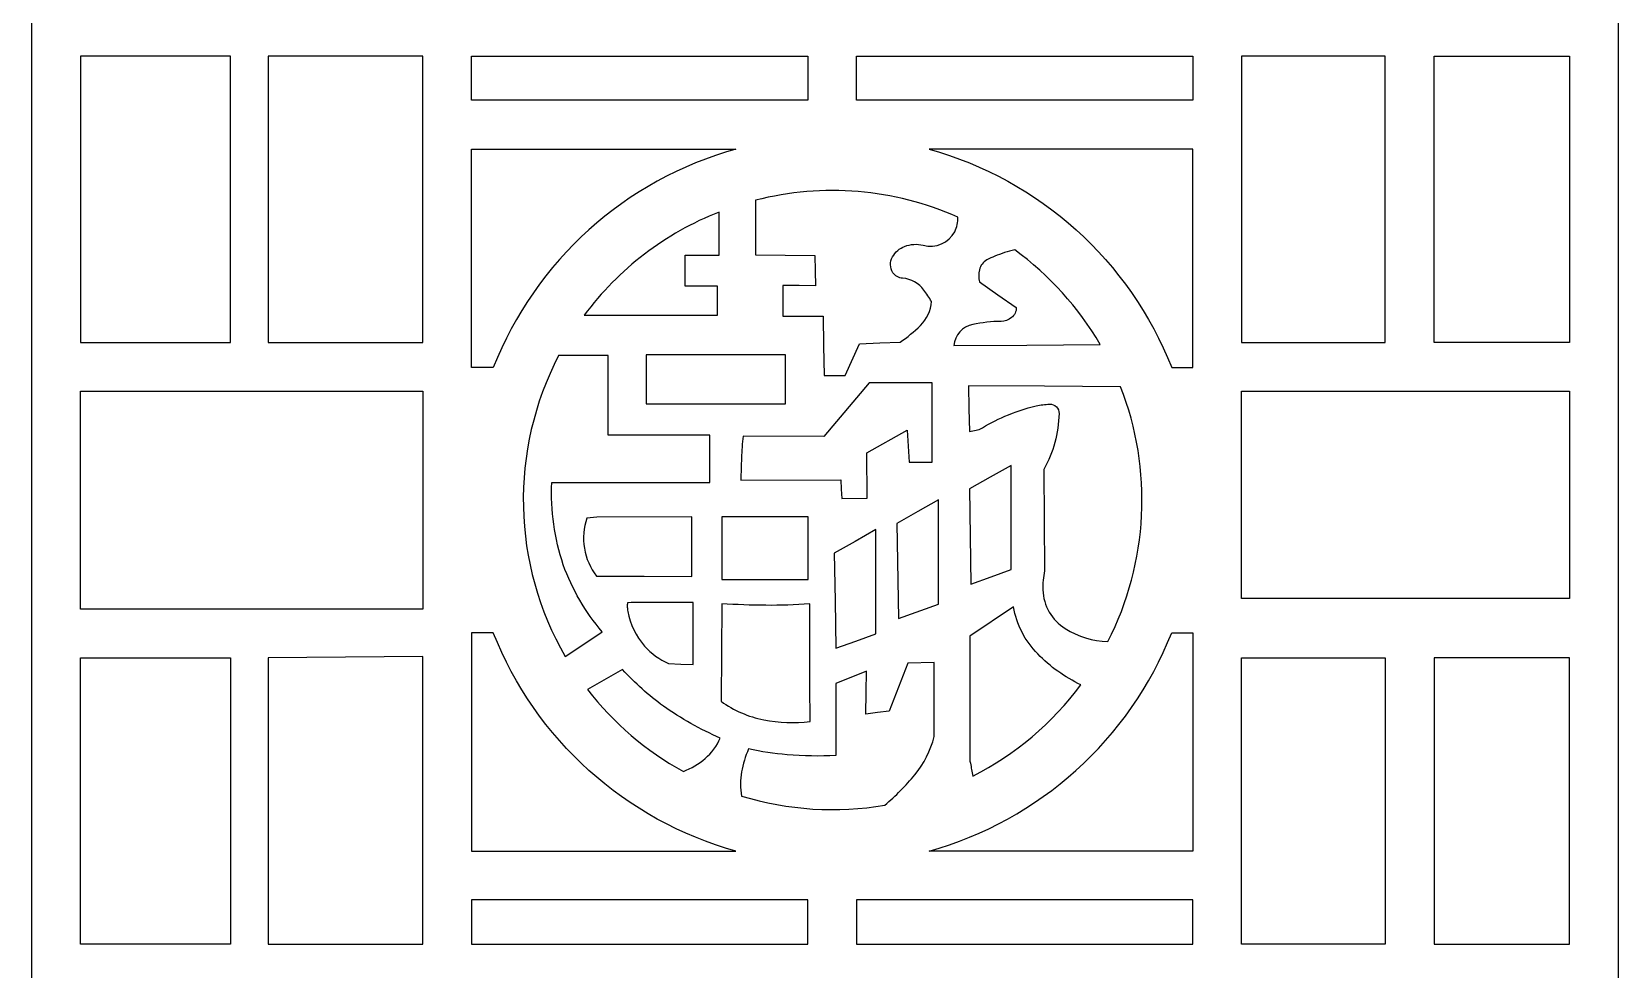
# Model space of a CAD drawing. Header units: centimetres. Extents: x 19.4 to 27, y -9 to 9.
# Drawn here: x 19.44 to 26.98, y -2.23 to 2.23 of the extents above; entities that cross this region are included whole.
import ezdxf

# ---------------------------------------------------------------- set-up
doc = ezdxf.new("R2010")
doc.units = ezdxf.units.CM
doc.header["$MEASUREMENT"] = 0
doc.layers.add('layer 1', color=7, linetype='Continuous')

msp = doc.modelspace()

# ---------------------------------------------------------------- linework, layer by layer
at = {"layer": 'layer 1', "color": 250}
for points, knots in [([(26.97801, 9.00077), (26.97801, 9.00077), (19.43596, 9.00077), (19.43596, 9.00077), (19.43596, 9.00077), (19.43596, 9.00077), (19.43596, -9.0002), (19.43596, -9.0002), (19.43596, -9.0002), (19.43596, -9.0002), (26.97801, -9.0002), (26.97801, -9.0002), (26.97801, -9.0002), (26.97801, -9.0002), (26.97801, 9.00077), (26.97801, 9.00077)], [0, 0, 0, 0, 0.2, 0.2, 0.2, 0.2, 0.4, 0.4, 0.4, 0.4, 0.6, 0.6, 0.6, 0.6, 1, 1, 1, 1]), ([(19.66811, 0.75045), (19.66811, 0.75045), (19.66811, 2.11152), (19.66811, 2.11152), (19.66811, 2.11152), (19.66811, 2.11152), (20.38019, 2.11152), (20.38019, 2.11152), (20.38019, 2.11152), (20.38019, 2.11152), (20.38019, 0.75045), (20.38019, 0.75045), (20.38019, 0.75045), (20.38019, 0.75045), (19.66811, 0.75045), (19.66811, 0.75045)], [0, 0, 0, 0, 0.2, 0.2, 0.2, 0.2, 0.4, 0.4, 0.4, 0.4, 0.6, 0.6, 0.6, 0.6, 1, 1, 1, 1]), ([(21.29516, 0.75045), (21.29516, 0.75045), (20.55972, 0.75045), (20.55972, 0.75045), (20.55972, 0.75045), (20.55972, 0.75045), (20.55972, 2.11152), (20.55972, 2.11152), (20.55972, 2.11152), (20.55972, 2.11152), (21.29516, 2.11152), (21.29516, 2.11152), (21.29516, 2.11152), (21.29516, 2.11152), (21.29516, 0.75045), (21.29516, 0.75045)], [0, 0, 0, 0, 0.2, 0.2, 0.2, 0.2, 0.4, 0.4, 0.4, 0.4, 0.6, 0.6, 0.6, 0.6, 1, 1, 1, 1]), ([(21.52731, 2.11152), (21.52731, 2.11152), (21.52731, 1.90194), (21.52731, 1.90194), (21.52731, 1.90194), (21.52731, 1.90194), (23.12508, 1.90194), (23.12508, 1.90194), (23.12508, 1.90194), (23.12508, 1.90194), (23.12508, 2.11152), (23.12508, 2.11152), (23.12508, 2.11152), (23.12508, 2.11152), (21.52731, 2.11152), (21.52731, 2.11152)], [0, 0, 0, 0, 0.2, 0.2, 0.2, 0.2, 0.4, 0.4, 0.4, 0.4, 0.6, 0.6, 0.6, 0.6, 1, 1, 1, 1]), ([(24.95501, 2.11152), (24.95501, 2.11152), (23.35723, 2.11152), (23.35723, 2.11152), (23.35723, 2.11152), (23.35723, 2.11152), (23.35723, 1.90194), (23.35723, 1.90194), (23.35723, 1.90194), (23.35723, 1.90194), (24.95501, 1.90194), (24.95501, 1.90194), (24.95501, 1.90194), (24.95501, 1.90194), (24.95501, 2.11152), (24.95501, 2.11152)], [0, 0, 0, 0, 0.2, 0.2, 0.2, 0.2, 0.4, 0.4, 0.4, 0.4, 0.6, 0.6, 0.6, 0.6, 1, 1, 1, 1]), ([(25.18717, 0.75045), (25.18717, 0.75045), (25.18717, 2.11152), (25.18717, 2.11152), (25.18717, 2.11152), (25.18717, 2.11152), (25.86997, 2.11152), (25.86997, 2.11152), (25.86997, 2.11152), (25.86997, 2.11152), (25.86997, 0.75045), (25.86997, 0.75045), (25.86997, 0.75045), (25.86997, 0.75045), (25.18717, 0.75045), (25.18717, 0.75045)], [0, 0, 0, 0, 0.2, 0.2, 0.2, 0.2, 0.4, 0.4, 0.4, 0.4, 0.6, 0.6, 0.6, 0.6, 1, 1, 1, 1]), ([(26.74586, 0.75045), (26.74586, 0.75045), (26.74586, 2.11152), (26.74586, 2.11152), (26.74586, 2.11152), (26.74586, 2.11152), (26.10213, 2.11152), (26.10213, 2.11152), (26.10213, 2.11152), (26.10213, 2.11152), (26.10213, 0.75045), (26.10213, 0.75045), (26.10213, 0.75045), (26.10213, 0.75045), (26.74586, 0.75045), (26.74586, 0.75045)], [0, 0, 0, 0, 0.2, 0.2, 0.2, 0.2, 0.4, 0.4, 0.4, 0.4, 0.6, 0.6, 0.6, 0.6, 1, 1, 1, 1]), ([(22.78356, 1.66979), (22.78356, 1.66979), (21.52731, 1.66979), (21.52731, 1.66979), (21.52731, 1.66979), (21.52731, 1.66979), (21.52731, 0.63081), (21.52731, 0.63081), (21.52731, 0.63081), (21.52731, 0.63081), (21.62999, 0.63081), (21.62999, 0.63081), (21.62999, 0.63081), (21.83072, 1.13836), (22.25789, 1.5229), (22.78356, 1.66979)], [0, 0, 0, 0, 0.2, 0.2, 0.2, 0.2, 0.4, 0.4, 0.4, 0.4, 0.6, 0.6, 0.6, 0.6, 1, 1, 1, 1]), ([(24.95501, 1.66979), (24.95501, 1.66979), (24.95501, 0.63081), (24.95501, 0.63081), (24.95501, 0.63081), (24.95501, 0.63081), (24.85512, 0.63081), (24.85512, 0.63081), (24.85512, 0.63081), (24.65411, 1.13861), (24.2276, 1.52297), (23.70156, 1.66979), (23.70156, 1.66979), (23.70156, 1.66979), (24.95501, 1.66979), (24.95501, 1.66979)], [0, 0, 0, 0, 0.2, 0.2, 0.2, 0.2, 0.4, 0.4, 0.4, 0.4, 0.6, 0.6, 0.6, 0.6, 1, 1, 1, 1]), ([(23.83843, 1.34626), (23.83877, 1.3343), (23.83789, 1.32234), (23.83578, 1.31056), (23.83578, 1.31056), (23.83366, 1.29875), (23.82974, 1.28733), (23.82414, 1.27671), (23.82414, 1.27671), (23.79494, 1.22331), (23.73308, 1.19662), (23.67417, 1.21192), (23.67417, 1.21192), (23.64483, 1.21955), (23.61384, 1.21777), (23.58557, 1.20683), (23.58557, 1.20683), (23.5615, 1.19711), (23.54134, 1.17969), (23.52826, 1.15727), (23.52826, 1.15727), (23.5145, 1.13368), (23.51522, 1.10438), (23.53015, 1.08152), (23.53015, 1.08152), (23.54028, 1.066), (23.55717, 1.05621), (23.57569, 1.05516), (23.57569, 1.05516), (23.61633, 1.05285), (23.65376, 1.03224), (23.67746, 0.99915), (23.67746, 0.99915), (23.6902, 0.98135), (23.70216, 0.963), (23.71329, 0.94415), (23.71329, 0.94415), (23.70973, 0.9013), (23.69102, 0.86109), (23.66057, 0.83073), (23.66057, 0.83073), (23.63097, 0.80124), (23.59858, 0.77466), (23.56388, 0.75138), (23.56388, 0.75138), (23.56388, 0.75138), (23.4675, 0.74777), (23.4675, 0.74777), (23.4675, 0.74777), (23.4675, 0.74777), (23.3711, 0.74415), (23.3711, 0.74415), (23.3711, 0.74415), (23.3711, 0.74415), (23.30363, 0.59233), (23.30363, 0.59233), (23.30363, 0.59233), (23.30363, 0.59233), (23.25302, 0.59233), (23.25302, 0.59233), (23.25302, 0.59233), (23.25302, 0.59233), (23.20241, 0.59233), (23.20241, 0.59233), (23.20241, 0.59233), (23.20241, 0.59233), (23.2, 0.7333), (23.2, 0.7333), (23.2, 0.7333), (23.2, 0.7333), (23.1976, 0.87428), (23.1976, 0.87428), (23.1976, 0.87428), (23.1976, 0.87428), (23.10241, 0.87428), (23.10241, 0.87428), (23.10241, 0.87428), (23.10241, 0.87428), (23.00722, 0.87428), (23.00722, 0.87428), (23.00722, 0.87428), (23.00722, 0.87428), (23.00722, 0.94778), (23.00722, 0.94778), (23.00722, 0.94778), (23.00722, 0.94778), (23.00722, 1.02127), (23.00722, 1.02127), (23.00722, 1.02127), (23.00722, 1.02127), (23.08434, 1.02007), (23.08434, 1.02007), (23.08434, 1.02007), (23.08434, 1.02007), (23.16144, 1.01887), (23.16144, 1.01887), (23.16144, 1.01887), (23.16144, 1.01887), (23.16024, 1.09116), (23.16024, 1.09116), (23.16024, 1.09116), (23.16024, 1.09116), (23.15904, 1.16346), (23.15904, 1.16346), (23.15904, 1.16346), (23.15904, 1.16346), (23.01806, 1.16466), (23.01806, 1.16466), (23.01806, 1.16466), (23.01806, 1.16466), (22.87709, 1.16586), (22.87709, 1.16586), (22.87709, 1.16586), (22.87709, 1.16586), (22.87709, 1.29601), (22.87709, 1.29601), (22.87709, 1.29601), (22.87709, 1.29601), (22.87709, 1.42617), (22.87709, 1.42617), (22.87709, 1.42617), (23.19734, 1.50829), (23.53611, 1.48008), (23.83843, 1.34626)], [0, 0, 0, 0, 0.03125, 0.03125, 0.03125, 0.03125, 0.0625, 0.0625, 0.0625, 0.0625, 0.09375, 0.09375, 0.09375, 0.09375, 0.125, 0.125, 0.125, 0.125, 0.15625, 0.15625, 0.15625, 0.15625, 0.1875, 0.1875, 0.1875, 0.1875, 0.21875, 0.21875, 0.21875, 0.21875, 0.25, 0.25, 0.25, 0.25, 0.28125, 0.28125, 0.28125, 0.28125, 0.3125, 0.3125, 0.3125, 0.3125, 0.34375, 0.34375, 0.34375, 0.34375, 0.375, 0.375, 0.375, 0.375, 0.40625, 0.40625, 0.40625, 0.40625, 0.4375, 0.4375, 0.4375, 0.4375, 0.46875, 0.46875, 0.46875, 0.46875, 0.5, 0.5, 0.5, 0.5, 0.53125, 0.53125, 0.53125, 0.53125, 0.5625, 0.5625, 0.5625, 0.5625, 0.59375, 0.59375, 0.59375, 0.59375, 0.625, 0.625, 0.625, 0.625, 0.65625, 0.65625, 0.65625, 0.65625, 0.6875, 0.6875, 0.6875, 0.6875, 0.71875, 0.71875, 0.71875, 0.71875, 0.75, 0.75, 0.75, 0.75, 0.78125, 0.78125, 0.78125, 0.78125, 0.8125, 0.8125, 0.8125, 0.8125, 0.84375, 0.84375, 0.84375, 0.84375, 0.875, 0.875, 0.875, 0.875, 0.90625, 0.90625, 0.90625, 0.90625, 0.9375, 0.9375, 0.9375, 0.9375, 1, 1, 1, 1]), ([(22.06189, 0.87935), (22.22579, 1.09951), (22.44814, 1.2695), (22.70355, 1.37003), (22.70355, 1.37003), (22.70355, 1.37003), (22.70355, 1.16569), (22.70355, 1.16569), (22.70355, 1.16569), (22.70355, 1.16569), (22.54147, 1.16569), (22.54147, 1.16569), (22.54147, 1.16569), (22.54147, 1.16569), (22.54147, 1.01711), (22.54147, 1.01711), (22.54147, 1.01711), (22.54147, 1.01711), (22.69544, 1.01711), (22.69544, 1.01711), (22.69544, 1.01711), (22.69544, 1.01711), (22.69544, 0.87935), (22.69544, 0.87935), (22.69544, 0.87935), (22.69544, 0.87935), (22.06189, 0.87935), (22.06189, 0.87935)], [0, 0, 0, 0, 0.125, 0.125, 0.125, 0.125, 0.25, 0.25, 0.25, 0.25, 0.375, 0.375, 0.375, 0.375, 0.5, 0.5, 0.5, 0.5, 0.625, 0.625, 0.625, 0.625, 0.75, 0.75, 0.75, 0.75, 1, 1, 1, 1]), ([(24.51501, 0.74027), (24.51501, 0.74027), (24.16721, 0.73768), (24.16721, 0.73768), (24.16721, 0.73768), (24.16721, 0.73768), (23.8194, 0.73508), (23.8194, 0.73508), (23.8194, 0.73508), (23.82355, 0.78496), (23.86031, 0.82607), (23.90939, 0.83584), (23.90939, 0.83584), (23.95365, 0.84462), (23.99861, 0.84943), (24.04372, 0.85021), (24.04372, 0.85021), (24.0618, 0.85052), (24.07928, 0.85672), (24.09351, 0.86788), (24.09351, 0.86788), (24.10811, 0.87935), (24.1166, 0.89689), (24.11649, 0.91546), (24.11649, 0.91546), (24.11649, 0.91546), (24.02896, 0.97647), (24.02896, 0.97647), (24.02896, 0.97647), (24.02896, 0.97647), (23.94142, 1.03748), (23.94142, 1.03748), (23.94142, 1.03748), (23.93676, 1.05668), (23.93671, 1.07672), (23.94125, 1.09595), (23.94125, 1.09595), (23.94593, 1.11579), (23.9589, 1.13269), (23.97686, 1.14233), (23.97686, 1.14233), (23.98891, 1.14881), (24.00129, 1.15465), (24.01394, 1.15982), (24.01394, 1.15982), (24.04476, 1.17246), (24.07653, 1.18264), (24.10894, 1.1903), (24.10894, 1.1903), (24.27403, 1.07011), (24.41235, 0.9168), (24.51501, 0.74027)], [0, 0, 0, 0, 0.0714286, 0.0714286, 0.0714286, 0.0714286, 0.1428571, 0.1428571, 0.1428571, 0.1428571, 0.2142857, 0.2142857, 0.2142857, 0.2142857, 0.2857143, 0.2857143, 0.2857143, 0.2857143, 0.3571429, 0.3571429, 0.3571429, 0.3571429, 0.4285714, 0.4285714, 0.4285714, 0.4285714, 0.5, 0.5, 0.5, 0.5, 0.5714286, 0.5714286, 0.5714286, 0.5714286, 0.6428571, 0.6428571, 0.6428571, 0.6428571, 0.7142857, 0.7142857, 0.7142857, 0.7142857, 0.7857143, 0.7857143, 0.7857143, 0.7857143, 0.8571429, 0.8571429, 0.8571429, 0.8571429, 1, 1, 1, 1]), ([(21.90788, 0.0834), (21.90251, -0.04915), (21.92109, -0.18155), (21.96277, -0.30749), (21.96277, -0.30749), (22.00484, -0.42396), (22.06757, -0.53186), (22.148, -0.62604), (22.148, -0.62604), (22.148, -0.62604), (22.06026, -0.68494), (22.06026, -0.68494), (22.06026, -0.68494), (22.06026, -0.68494), (21.97252, -0.74385), (21.97252, -0.74385), (21.97252, -0.74385), (21.71785, -0.30373), (21.70608, 0.23652), (21.94087, 0.68755), (21.94087, 0.68755), (21.94087, 0.68755), (22.1768, 0.68755), (22.1768, 0.68755), (22.1768, 0.68755), (22.1768, 0.68755), (22.1768, 0.30858), (22.1768, 0.30858), (22.1768, 0.30858), (22.1768, 0.30858), (22.65974, 0.30858), (22.65974, 0.30858), (22.65974, 0.30858), (22.65974, 0.30858), (22.65974, 0.0834), (22.65974, 0.0834), (22.65974, 0.0834), (22.65974, 0.0834), (21.90788, 0.0834), (21.90788, 0.0834)], [0, 0, 0, 0, 0.0909091, 0.0909091, 0.0909091, 0.0909091, 0.1818182, 0.1818182, 0.1818182, 0.1818182, 0.2727273, 0.2727273, 0.2727273, 0.2727273, 0.3636364, 0.3636364, 0.3636364, 0.3636364, 0.4545455, 0.4545455, 0.4545455, 0.4545455, 0.5454545, 0.5454545, 0.5454545, 0.5454545, 0.6363636, 0.6363636, 0.6363636, 0.6363636, 0.7272727, 0.7272727, 0.7272727, 0.7272727, 0.8181818, 0.8181818, 0.8181818, 0.8181818, 1, 1, 1, 1]), ([(22.3567, 0.69163), (22.3567, 0.69163), (23.0186, 0.69163), (23.0186, 0.69163), (23.0186, 0.69163), (23.0186, 0.69163), (23.0186, 0.45818), (23.0186, 0.45818), (23.0186, 0.45818), (23.0186, 0.45818), (22.3567, 0.45818), (22.3567, 0.45818), (22.3567, 0.45818), (22.3567, 0.45818), (22.3567, 0.69163), (22.3567, 0.69163)], [0, 0, 0, 0, 0.2, 0.2, 0.2, 0.2, 0.4, 0.4, 0.4, 0.4, 0.6, 0.6, 0.6, 0.6, 1, 1, 1, 1]), ([(22.81803, 0.30491), (22.81803, 0.30491), (23.20137, 0.30304), (23.20137, 0.30304), (23.20137, 0.30304), (23.20137, 0.30304), (23.4169, 0.55861), (23.4169, 0.55861), (23.4169, 0.55861), (23.4169, 0.55861), (23.56661, 0.55861), (23.56661, 0.55861), (23.56661, 0.55861), (23.56661, 0.55861), (23.71633, 0.55861), (23.71633, 0.55861), (23.71633, 0.55861), (23.71633, 0.55861), (23.71633, 0.36979), (23.71633, 0.36979), (23.71633, 0.36979), (23.71633, 0.36979), (23.71633, 0.18097), (23.71633, 0.18097), (23.71633, 0.18097), (23.71633, 0.18097), (23.66198, 0.18097), (23.66198, 0.18097), (23.66198, 0.18097), (23.66198, 0.18097), (23.60762, 0.18097), (23.60762, 0.18097), (23.60762, 0.18097), (23.60762, 0.18097), (23.59808, 0.33355), (23.59808, 0.33355), (23.59808, 0.33355), (23.59808, 0.33355), (23.40545, 0.22484), (23.40545, 0.22484), (23.40545, 0.22484), (23.40545, 0.22484), (23.40735, 0.00932), (23.40735, 0.00932), (23.40735, 0.00932), (23.40735, 0.00932), (23.2872, 0.00742), (23.2872, 0.00742), (23.2872, 0.00742), (23.2872, 0.00742), (23.28434, 0.05224), (23.28434, 0.05224), (23.28434, 0.05224), (23.28434, 0.05224), (23.28148, 0.09706), (23.28148, 0.09706), (23.28148, 0.09706), (23.28148, 0.09706), (22.80658, 0.09516), (22.80658, 0.09516), (22.80658, 0.09516), (22.8079, 0.13015), (22.80904, 0.16515), (22.81001, 0.20016), (22.81001, 0.20016), (22.81097, 0.23518), (22.81365, 0.27015), (22.81803, 0.30491)], [0, 0, 0, 0, 0.0555556, 0.0555556, 0.0555556, 0.0555556, 0.1111111, 0.1111111, 0.1111111, 0.1111111, 0.1666667, 0.1666667, 0.1666667, 0.1666667, 0.2222222, 0.2222222, 0.2222222, 0.2222222, 0.2777778, 0.2777778, 0.2777778, 0.2777778, 0.3333333, 0.3333333, 0.3333333, 0.3333333, 0.3888889, 0.3888889, 0.3888889, 0.3888889, 0.4444444, 0.4444444, 0.4444444, 0.4444444, 0.5, 0.5, 0.5, 0.5, 0.5555556, 0.5555556, 0.5555556, 0.5555556, 0.6111111, 0.6111111, 0.6111111, 0.6111111, 0.6666667, 0.6666667, 0.6666667, 0.6666667, 0.7222222, 0.7222222, 0.7222222, 0.7222222, 0.7777778, 0.7777778, 0.7777778, 0.7777778, 0.8333333, 0.8333333, 0.8333333, 0.8333333, 0.8888889, 0.8888889, 0.8888889, 0.8888889, 1, 1, 1, 1]), ([(24.61224, 0.53946), (24.76646, 0.14541), (24.74427, -0.29616), (24.55159, -0.67289), (24.55159, -0.67289), (24.47971, -0.67023), (24.40976, -0.64873), (24.34877, -0.61058), (24.34877, -0.61058), (24.28514, -0.57078), (24.24531, -0.50198), (24.24243, -0.42698), (24.24243, -0.42698), (24.24125, -0.39631), (24.24417, -0.36561), (24.25111, -0.3357), (24.25111, -0.3357), (24.25111, -0.3357), (24.24886, -0.09464), (24.24886, -0.09464), (24.24886, -0.09464), (24.24886, -0.09464), (24.2466, 0.14643), (24.2466, 0.14643), (24.2466, 0.14643), (24.27028, 0.18633), (24.28821, 0.22937), (24.29986, 0.27428), (24.29986, 0.27428), (24.31148, 0.31911), (24.31817, 0.36506), (24.3198, 0.41133), (24.3198, 0.41133), (24.32022, 0.42353), (24.31554, 0.43534), (24.30686, 0.44392), (24.30686, 0.44392), (24.2982, 0.4525), (24.28641, 0.45708), (24.27422, 0.45653), (24.27422, 0.45653), (24.2528, 0.4556), (24.23151, 0.45285), (24.21055, 0.44833), (24.21055, 0.44833), (24.15954, 0.43651), (24.10976, 0.41992), (24.06186, 0.39876), (24.06186, 0.39876), (24.02003, 0.38028), (23.9794, 0.35922), (23.9402, 0.33568), (23.9402, 0.33568), (23.9402, 0.33568), (23.91694, 0.33113), (23.91694, 0.33113), (23.91694, 0.33113), (23.91694, 0.33113), (23.89367, 0.32658), (23.89367, 0.32658), (23.89367, 0.32658), (23.89367, 0.32658), (23.89102, 0.43534), (23.89102, 0.43534), (23.89102, 0.43534), (23.89102, 0.43534), (23.88837, 0.5441), (23.88837, 0.5441), (23.88837, 0.5441), (23.88837, 0.5441), (24.2503, 0.54178), (24.2503, 0.54178), (24.2503, 0.54178), (24.2503, 0.54178), (24.61224, 0.53946), (24.61224, 0.53946)], [0, 0, 0, 0, 0.05, 0.05, 0.05, 0.05, 0.1, 0.1, 0.1, 0.1, 0.15, 0.15, 0.15, 0.15, 0.2, 0.2, 0.2, 0.2, 0.25, 0.25, 0.25, 0.25, 0.3, 0.3, 0.3, 0.3, 0.35, 0.35, 0.35, 0.35, 0.4, 0.4, 0.4, 0.4, 0.45, 0.45, 0.45, 0.45, 0.5, 0.5, 0.5, 0.5, 0.55, 0.55, 0.55, 0.55, 0.6, 0.6, 0.6, 0.6, 0.65, 0.65, 0.65, 0.65, 0.7, 0.7, 0.7, 0.7, 0.75, 0.75, 0.75, 0.75, 0.8, 0.8, 0.8, 0.8, 0.85, 0.85, 0.85, 0.85, 0.9, 0.9, 0.9, 0.9, 1, 1, 1, 1]), ([(21.29516, -0.51772), (21.29516, -0.51772), (21.29516, 0.51829), (21.29516, 0.51829), (21.29516, 0.51829), (21.29516, 0.51829), (19.66811, 0.51829), (19.66811, 0.51829), (19.66811, 0.51829), (19.66811, 0.51829), (19.66811, -0.51771), (19.66811, -0.51771), (19.66811, -0.51771), (19.66811, -0.51771), (21.29516, -0.51772), (21.29516, -0.51772)], [0, 0, 0, 0, 0.2, 0.2, 0.2, 0.2, 0.4, 0.4, 0.4, 0.4, 0.6, 0.6, 0.6, 0.6, 1, 1, 1, 1]), ([(26.74586, 0.51829), (26.74586, 0.51829), (25.18717, 0.51829), (25.18717, 0.51829), (25.18717, 0.51829), (25.18717, 0.51829), (25.18717, -0.46742), (25.18717, -0.46742), (25.18717, -0.46742), (25.18717, -0.46742), (26.74586, -0.46742), (26.74586, -0.46742), (26.74586, -0.46742), (26.74586, -0.46742), (26.74586, 0.51829), (26.74586, 0.51829)], [0, 0, 0, 0, 0.2, 0.2, 0.2, 0.2, 0.4, 0.4, 0.4, 0.4, 0.6, 0.6, 0.6, 0.6, 1, 1, 1, 1]), ([(23.89355, 0.05318), (23.89355, 0.05318), (23.99251, 0.10937), (23.99251, 0.10937), (23.99251, 0.10937), (23.99251, 0.10937), (24.09146, 0.16556), (24.09146, 0.16556), (24.09146, 0.16556), (24.09146, 0.16556), (24.09146, -0.08244), (24.09146, -0.08244), (24.09146, -0.08244), (24.09146, -0.08244), (24.09146, -0.33043), (24.09146, -0.33043), (24.09146, -0.33043), (24.09146, -0.33043), (23.99617, -0.36464), (23.99617, -0.36464), (23.99617, -0.36464), (23.99617, -0.36464), (23.90088, -0.39884), (23.90088, -0.39884), (23.90088, -0.39884), (23.90088, -0.39884), (23.89722, -0.17284), (23.89722, -0.17284), (23.89722, -0.17284), (23.89722, -0.17284), (23.89355, 0.05318), (23.89355, 0.05318)], [0, 0, 0, 0, 0.1111111, 0.1111111, 0.1111111, 0.1111111, 0.2222222, 0.2222222, 0.2222222, 0.2222222, 0.3333333, 0.3333333, 0.3333333, 0.3333333, 0.4444444, 0.4444444, 0.4444444, 0.4444444, 0.5555556, 0.5555556, 0.5555556, 0.5555556, 0.6666667, 0.6666667, 0.6666667, 0.6666667, 0.7777778, 0.7777778, 0.7777778, 0.7777778, 1, 1, 1, 1]), ([(23.54904, -0.11053), (23.54904, -0.11053), (23.648, -0.05433), (23.648, -0.05433), (23.648, -0.05433), (23.648, -0.05433), (23.74695, 0.00186), (23.74695, 0.00186), (23.74695, 0.00186), (23.74695, 0.00186), (23.74695, -0.24614), (23.74695, -0.24614), (23.74695, -0.24614), (23.74695, -0.24614), (23.74695, -0.49413), (23.74695, -0.49413), (23.74695, -0.49413), (23.74695, -0.49413), (23.55637, -0.56255), (23.55637, -0.56255), (23.55637, -0.56255), (23.55637, -0.56255), (23.54904, -0.11053), (23.54904, -0.11053)], [0, 0, 0, 0, 0.1428571, 0.1428571, 0.1428571, 0.1428571, 0.2857143, 0.2857143, 0.2857143, 0.2857143, 0.4285714, 0.4285714, 0.4285714, 0.4285714, 0.5714286, 0.5714286, 0.5714286, 0.5714286, 0.7142857, 0.7142857, 0.7142857, 0.7142857, 1, 1, 1, 1]), ([(22.12298, -0.08125), (22.12298, -0.08125), (22.57374, -0.07934), (22.57374, -0.07934), (22.57374, -0.07934), (22.57374, -0.07934), (22.57374, -0.22103), (22.57374, -0.22103), (22.57374, -0.22103), (22.57374, -0.22103), (22.57374, -0.36273), (22.57374, -0.36273), (22.57374, -0.36273), (22.57374, -0.36273), (22.34741, -0.36178), (22.34741, -0.36178), (22.34741, -0.36178), (22.34741, -0.36178), (22.12107, -0.36083), (22.12107, -0.36083), (22.12107, -0.36083), (22.09102, -0.32234), (22.07103, -0.27694), (22.06293, -0.22878), (22.06293, -0.22878), (22.05482, -0.18059), (22.05913, -0.13111), (22.07542, -0.08505), (22.07542, -0.08505), (22.07542, -0.08505), (22.12298, -0.08125), (22.12298, -0.08125)], [0, 0, 0, 0, 0.1111111, 0.1111111, 0.1111111, 0.1111111, 0.2222222, 0.2222222, 0.2222222, 0.2222222, 0.3333333, 0.3333333, 0.3333333, 0.3333333, 0.4444444, 0.4444444, 0.4444444, 0.4444444, 0.5555556, 0.5555556, 0.5555556, 0.5555556, 0.6666667, 0.6666667, 0.6666667, 0.6666667, 0.7777778, 0.7777778, 0.7777778, 0.7777778, 1, 1, 1, 1]), ([(23.12745, -0.37786), (23.12745, -0.37786), (22.71666, -0.37786), (22.71666, -0.37786), (22.71666, -0.37786), (22.71666, -0.37786), (22.71666, -0.07882), (22.71666, -0.07882), (22.71666, -0.07882), (22.71666, -0.07882), (23.12745, -0.07882), (23.12745, -0.07882), (23.12745, -0.07882), (23.12745, -0.07882), (23.12745, -0.37786), (23.12745, -0.37786)], [0, 0, 0, 0, 0.2, 0.2, 0.2, 0.2, 0.4, 0.4, 0.4, 0.4, 0.6, 0.6, 0.6, 0.6, 1, 1, 1, 1]), ([(23.25096, -0.25224), (23.25096, -0.25224), (23.34992, -0.19605), (23.34992, -0.19605), (23.34992, -0.19605), (23.34992, -0.19605), (23.44887, -0.13985), (23.44887, -0.13985), (23.44887, -0.13985), (23.44887, -0.13985), (23.44887, -0.38785), (23.44887, -0.38785), (23.44887, -0.38785), (23.44887, -0.38785), (23.44887, -0.63584), (23.44887, -0.63584), (23.44887, -0.63584), (23.44887, -0.63584), (23.35358, -0.67005), (23.35358, -0.67005), (23.35358, -0.67005), (23.35358, -0.67005), (23.25829, -0.70426), (23.25829, -0.70426), (23.25829, -0.70426), (23.25829, -0.70426), (23.25462, -0.47825), (23.25462, -0.47825), (23.25462, -0.47825), (23.25462, -0.47825), (23.25096, -0.25224), (23.25096, -0.25224)], [0, 0, 0, 0, 0.1111111, 0.1111111, 0.1111111, 0.1111111, 0.2222222, 0.2222222, 0.2222222, 0.2222222, 0.3333333, 0.3333333, 0.3333333, 0.3333333, 0.4444444, 0.4444444, 0.4444444, 0.4444444, 0.5555556, 0.5555556, 0.5555556, 0.5555556, 0.6666667, 0.6666667, 0.6666667, 0.6666667, 0.7777778, 0.7777778, 0.7777778, 0.7777778, 1, 1, 1, 1]), ([(22.28626, -0.48592), (22.28626, -0.48592), (22.58006, -0.48591), (22.58006, -0.48591), (22.58006, -0.48591), (22.58006, -0.48591), (22.58006, -0.63401), (22.58006, -0.63401), (22.58006, -0.63401), (22.58006, -0.63401), (22.58006, -0.78211), (22.58006, -0.78211), (22.58006, -0.78211), (22.58006, -0.78211), (22.52154, -0.77972), (22.52154, -0.77972), (22.52154, -0.77972), (22.52154, -0.77972), (22.46301, -0.77734), (22.46301, -0.77734), (22.46301, -0.77734), (22.41979, -0.75768), (22.38113, -0.7292), (22.34956, -0.69373), (22.34956, -0.69373), (22.30818, -0.64724), (22.28048, -0.59017), (22.26954, -0.52891), (22.26954, -0.52891), (22.26846, -0.5222), (22.26771, -0.51544), (22.26729, -0.50865), (22.26729, -0.50865), (22.26687, -0.50185), (22.26723, -0.49503), (22.26834, -0.48831), (22.26834, -0.48831), (22.26834, -0.48831), (22.28626, -0.48591), (22.28626, -0.48591), (22.28626, -0.48591), (22.28626, -0.48591), (22.28626, -0.48592), (22.28626, -0.48592)], [0, 0, 0, 0, 0.0833333, 0.0833333, 0.0833333, 0.0833333, 0.1666667, 0.1666667, 0.1666667, 0.1666667, 0.25, 0.25, 0.25, 0.25, 0.3333333, 0.3333333, 0.3333333, 0.3333333, 0.4166667, 0.4166667, 0.4166667, 0.4166667, 0.5, 0.5, 0.5, 0.5, 0.5833333, 0.5833333, 0.5833333, 0.5833333, 0.6666667, 0.6666667, 0.6666667, 0.6666667, 0.75, 0.75, 0.75, 0.75, 0.8333333, 0.8333333, 0.8333333, 0.8333333, 1, 1, 1, 1]), ([(23.13424, -0.49284), (23.13466, -0.58609), (23.13497, -0.67933), (23.13517, -0.77258), (23.13517, -0.77258), (23.13537, -0.86581), (23.13568, -0.95906), (23.13609, -1.05229), (23.13609, -1.05229), (23.06263, -1.06118), (22.98822, -1.0585), (22.91559, -1.04436), (22.91559, -1.04436), (22.84255, -1.03013), (22.77346, -1.00017), (22.71315, -0.95659), (22.71315, -0.95659), (22.71315, -0.95659), (22.71469, -0.72506), (22.71469, -0.72506), (22.71469, -0.72506), (22.71469, -0.72506), (22.71624, -0.49352), (22.71624, -0.49352), (22.71624, -0.49352), (22.78587, -0.49705), (22.85555, -0.49924), (22.92525, -0.50009), (22.92525, -0.50009), (22.99499, -0.50094), (23.06473, -0.49852), (23.13424, -0.49284), (23.13424, -0.49284), (23.13424, -0.49284), (23.13424, -0.49284), (23.13424, -0.49284)], [0, 0, 0, 0, 0.1, 0.1, 0.1, 0.1, 0.2, 0.2, 0.2, 0.2, 0.3, 0.3, 0.3, 0.3, 0.4, 0.4, 0.4, 0.4, 0.5, 0.5, 0.5, 0.5, 0.6, 0.6, 0.6, 0.6, 0.7, 0.7, 0.7, 0.7, 0.8, 0.8, 0.8, 0.8, 1, 1, 1, 1]), ([(24.42365, -0.87822), (24.28806, -1.06052), (24.11202, -1.209), (23.90949, -1.31194), (23.90949, -1.31194), (23.90595, -1.29166), (23.90213, -1.27143), (23.89802, -1.25127), (23.89802, -1.25127), (23.89734, -1.2479), (23.89638, -1.24461), (23.89514, -1.2414), (23.89514, -1.2414), (23.89514, -1.2414), (23.89514, -0.944), (23.89514, -0.944), (23.89514, -0.944), (23.89514, -0.944), (23.89514, -0.64661), (23.89514, -0.64661), (23.89514, -0.64661), (23.89514, -0.64661), (24.10242, -0.50693), (24.10242, -0.50693), (24.10242, -0.50693), (24.11779, -0.59162), (24.15806, -0.66977), (24.21815, -0.73141), (24.21815, -0.73141), (24.27738, -0.79218), (24.34695, -0.84188), (24.42365, -0.87822), (24.42365, -0.87822), (24.42365, -0.87822), (24.42365, -0.87822), (24.42365, -0.87822)], [0, 0, 0, 0, 0.1, 0.1, 0.1, 0.1, 0.2, 0.2, 0.2, 0.2, 0.3, 0.3, 0.3, 0.3, 0.4, 0.4, 0.4, 0.4, 0.5, 0.5, 0.5, 0.5, 0.6, 0.6, 0.6, 0.6, 0.7, 0.7, 0.7, 0.7, 0.8, 0.8, 0.8, 0.8, 1, 1, 1, 1]), ([(21.62999, -0.63022), (21.83098, -1.13803), (22.25749, -1.52239), (22.78353, -1.6692), (22.78353, -1.6692), (22.78353, -1.6692), (21.52731, -1.66922), (21.52731, -1.66922), (21.52731, -1.66922), (21.52731, -1.66922), (21.52731, -0.63023), (21.52731, -0.63023), (21.52731, -0.63023), (21.52731, -0.63023), (21.62999, -0.63022), (21.62999, -0.63022)], [0, 0, 0, 0, 0.2, 0.2, 0.2, 0.2, 0.4, 0.4, 0.4, 0.4, 0.6, 0.6, 0.6, 0.6, 1, 1, 1, 1]), ([(23.70149, -1.66924), (23.70149, -1.66924), (24.95501, -1.66922), (24.95501, -1.66922), (24.95501, -1.66922), (24.95501, -1.66922), (24.95501, -0.63023), (24.95501, -0.63023), (24.95501, -0.63023), (24.95501, -0.63023), (24.85509, -0.63032), (24.85509, -0.63032), (24.85509, -0.63032), (24.65435, -1.13786), (24.22715, -1.52237), (23.70149, -1.66924)], [0, 0, 0, 0, 0.2, 0.2, 0.2, 0.2, 0.4, 0.4, 0.4, 0.4, 0.6, 0.6, 0.6, 0.6, 1, 1, 1, 1]), ([(19.66811, -0.74988), (19.66811, -0.74988), (19.66811, -2.11095), (19.66811, -2.11095), (19.66811, -2.11095), (19.66811, -2.11095), (20.38019, -2.11095), (20.38019, -2.11095), (20.38019, -2.11095), (20.38019, -2.11095), (20.38019, -0.74988), (20.38019, -0.74988), (20.38019, -0.74988), (20.38019, -0.74988), (19.66811, -0.74988), (19.66811, -0.74988)], [0, 0, 0, 0, 0.2, 0.2, 0.2, 0.2, 0.4, 0.4, 0.4, 0.4, 0.6, 0.6, 0.6, 0.6, 1, 1, 1, 1]), ([(21.29516, -0.74339), (21.29516, -0.74339), (21.29516, -2.11095), (21.29516, -2.11095), (21.29516, -2.11095), (21.29516, -2.11095), (20.55972, -2.11095), (20.55972, -2.11095), (20.55972, -2.11095), (20.55972, -2.11095), (20.55972, -0.74988), (20.55972, -0.74988), (20.55972, -0.74988), (20.55972, -0.74988), (21.29516, -0.74339), (21.29516, -0.74339)], [0, 0, 0, 0, 0.2, 0.2, 0.2, 0.2, 0.4, 0.4, 0.4, 0.4, 0.6, 0.6, 0.6, 0.6, 1, 1, 1, 1]), ([(25.18717, -0.74988), (25.18717, -0.74988), (25.18717, -2.11095), (25.18717, -2.11095), (25.18717, -2.11095), (25.18717, -2.11095), (25.86997, -2.11095), (25.86997, -2.11095), (25.86997, -2.11095), (25.86997, -2.11095), (25.86997, -0.74988), (25.86997, -0.74988), (25.86997, -0.74988), (25.86997, -0.74988), (25.18717, -0.74988), (25.18717, -0.74988)], [0, 0, 0, 0, 0.2, 0.2, 0.2, 0.2, 0.4, 0.4, 0.4, 0.4, 0.6, 0.6, 0.6, 0.6, 1, 1, 1, 1]), ([(26.74586, -0.74988), (26.74586, -0.74988), (26.74586, -2.11095), (26.74586, -2.11095), (26.74586, -2.11095), (26.74586, -2.11095), (26.10213, -2.11095), (26.10213, -2.11095), (26.10213, -2.11095), (26.10213, -2.11095), (26.10213, -0.74988), (26.10213, -0.74988), (26.10213, -0.74988), (26.10213, -0.74988), (26.74586, -0.74988), (26.74586, -0.74988)], [0, 0, 0, 0, 0.2, 0.2, 0.2, 0.2, 0.4, 0.4, 0.4, 0.4, 0.6, 0.6, 0.6, 0.6, 1, 1, 1, 1]), ([(22.53354, -1.28968), (22.35676, -1.19252), (22.20178, -1.05999), (22.07834, -0.90045), (22.07834, -0.90045), (22.07834, -0.90045), (22.24489, -0.80598), (22.24489, -0.80598), (22.24489, -0.80598), (22.30339, -0.87015), (22.36833, -0.92812), (22.43868, -0.97901), (22.43868, -0.97901), (22.52307, -1.0391), (22.61353, -1.09013), (22.70861, -1.13127), (22.70861, -1.13127), (22.69287, -1.16883), (22.6684, -1.20212), (22.63724, -1.22834), (22.63724, -1.22834), (22.60631, -1.25438), (22.57126, -1.27511), (22.53354, -1.28968)], [0, 0, 0, 0, 0.1428571, 0.1428571, 0.1428571, 0.1428571, 0.2857143, 0.2857143, 0.2857143, 0.2857143, 0.4285714, 0.4285714, 0.4285714, 0.4285714, 0.5714286, 0.5714286, 0.5714286, 0.5714286, 0.7142857, 0.7142857, 0.7142857, 0.7142857, 1, 1, 1, 1]), ([(22.81068, -1.40691), (22.80388, -1.36912), (22.80378, -1.33042), (22.81037, -1.29259), (22.81037, -1.29259), (22.81693, -1.2549), (22.82808, -1.21815), (22.84357, -1.18318), (22.84357, -1.18318), (22.90406, -1.19629), (22.96531, -1.20553), (23.02698, -1.21086), (23.02698, -1.21086), (23.1041, -1.21718), (23.18156, -1.21834), (23.25883, -1.21432), (23.25883, -1.21432), (23.25883, -1.21432), (23.25883, -1.04302), (23.25883, -1.04302), (23.25883, -1.04302), (23.25883, -1.04302), (23.25883, -0.87173), (23.25883, -0.87173), (23.25883, -0.87173), (23.25883, -0.87173), (23.40417, -0.8129), (23.40417, -0.8129), (23.40417, -0.8129), (23.40417, -0.8129), (23.40244, -0.91499), (23.40244, -0.91499), (23.40244, -0.91499), (23.40244, -0.91499), (23.40072, -1.01707), (23.40072, -1.01707), (23.40072, -1.01707), (23.40072, -1.01707), (23.45608, -1.01015), (23.45608, -1.01015), (23.45608, -1.01015), (23.45608, -1.01015), (23.51145, -1.00324), (23.51145, -1.00324), (23.51145, -1.00324), (23.51145, -1.00324), (23.60143, -0.77484), (23.60143, -0.77484), (23.60143, -0.77484), (23.60143, -0.77484), (23.72601, -0.77138), (23.72601, -0.77138), (23.72601, -0.77138), (23.72601, -0.77138), (23.72601, -0.94786), (23.72601, -0.94786), (23.72601, -0.94786), (23.72601, -0.94786), (23.72601, -1.12435), (23.72601, -1.12435), (23.72601, -1.12435), (23.7093, -1.19086), (23.67786, -1.25279), (23.63404, -1.30554), (23.63404, -1.30554), (23.59067, -1.35773), (23.54303, -1.40621), (23.49161, -1.45048), (23.49161, -1.45048), (23.26439, -1.48949), (23.03108, -1.47455), (22.81068, -1.40691)], [0, 0, 0, 0, 0.0526316, 0.0526316, 0.0526316, 0.0526316, 0.1052632, 0.1052632, 0.1052632, 0.1052632, 0.1578947, 0.1578947, 0.1578947, 0.1578947, 0.2105263, 0.2105263, 0.2105263, 0.2105263, 0.2631579, 0.2631579, 0.2631579, 0.2631579, 0.3157895, 0.3157895, 0.3157895, 0.3157895, 0.3684211, 0.3684211, 0.3684211, 0.3684211, 0.4210526, 0.4210526, 0.4210526, 0.4210526, 0.4736842, 0.4736842, 0.4736842, 0.4736842, 0.5263158, 0.5263158, 0.5263158, 0.5263158, 0.5789474, 0.5789474, 0.5789474, 0.5789474, 0.6315789, 0.6315789, 0.6315789, 0.6315789, 0.6842105, 0.6842105, 0.6842105, 0.6842105, 0.7368421, 0.7368421, 0.7368421, 0.7368421, 0.7894737, 0.7894737, 0.7894737, 0.7894737, 0.8421053, 0.8421053, 0.8421053, 0.8421053, 0.8947368, 0.8947368, 0.8947368, 0.8947368, 1, 1, 1, 1]), ([(21.52731, -2.11095), (21.52731, -2.11095), (21.52731, -1.90138), (21.52731, -1.90138), (21.52731, -1.90138), (21.52731, -1.90138), (23.12508, -1.90138), (23.12508, -1.90138), (23.12508, -1.90138), (23.12508, -1.90138), (23.12508, -2.11095), (23.12508, -2.11095), (23.12508, -2.11095), (23.12508, -2.11095), (21.52731, -2.11095), (21.52731, -2.11095)], [0, 0, 0, 0, 0.2, 0.2, 0.2, 0.2, 0.4, 0.4, 0.4, 0.4, 0.6, 0.6, 0.6, 0.6, 1, 1, 1, 1]), ([(24.95501, -2.11095), (24.95501, -2.11095), (23.35723, -2.11095), (23.35723, -2.11095), (23.35723, -2.11095), (23.35723, -2.11095), (23.35723, -1.90138), (23.35723, -1.90138), (23.35723, -1.90138), (23.35723, -1.90138), (24.95501, -1.90138), (24.95501, -1.90138), (24.95501, -1.90138), (24.95501, -1.90138), (24.95501, -2.11095), (24.95501, -2.11095)], [0, 0, 0, 0, 0.2, 0.2, 0.2, 0.2, 0.4, 0.4, 0.4, 0.4, 0.6, 0.6, 0.6, 0.6, 1, 1, 1, 1])]:
    msp.add_open_spline(points, degree=3, knots=knots, dxfattribs=at)

doc.saveas('drawing.dxf')
